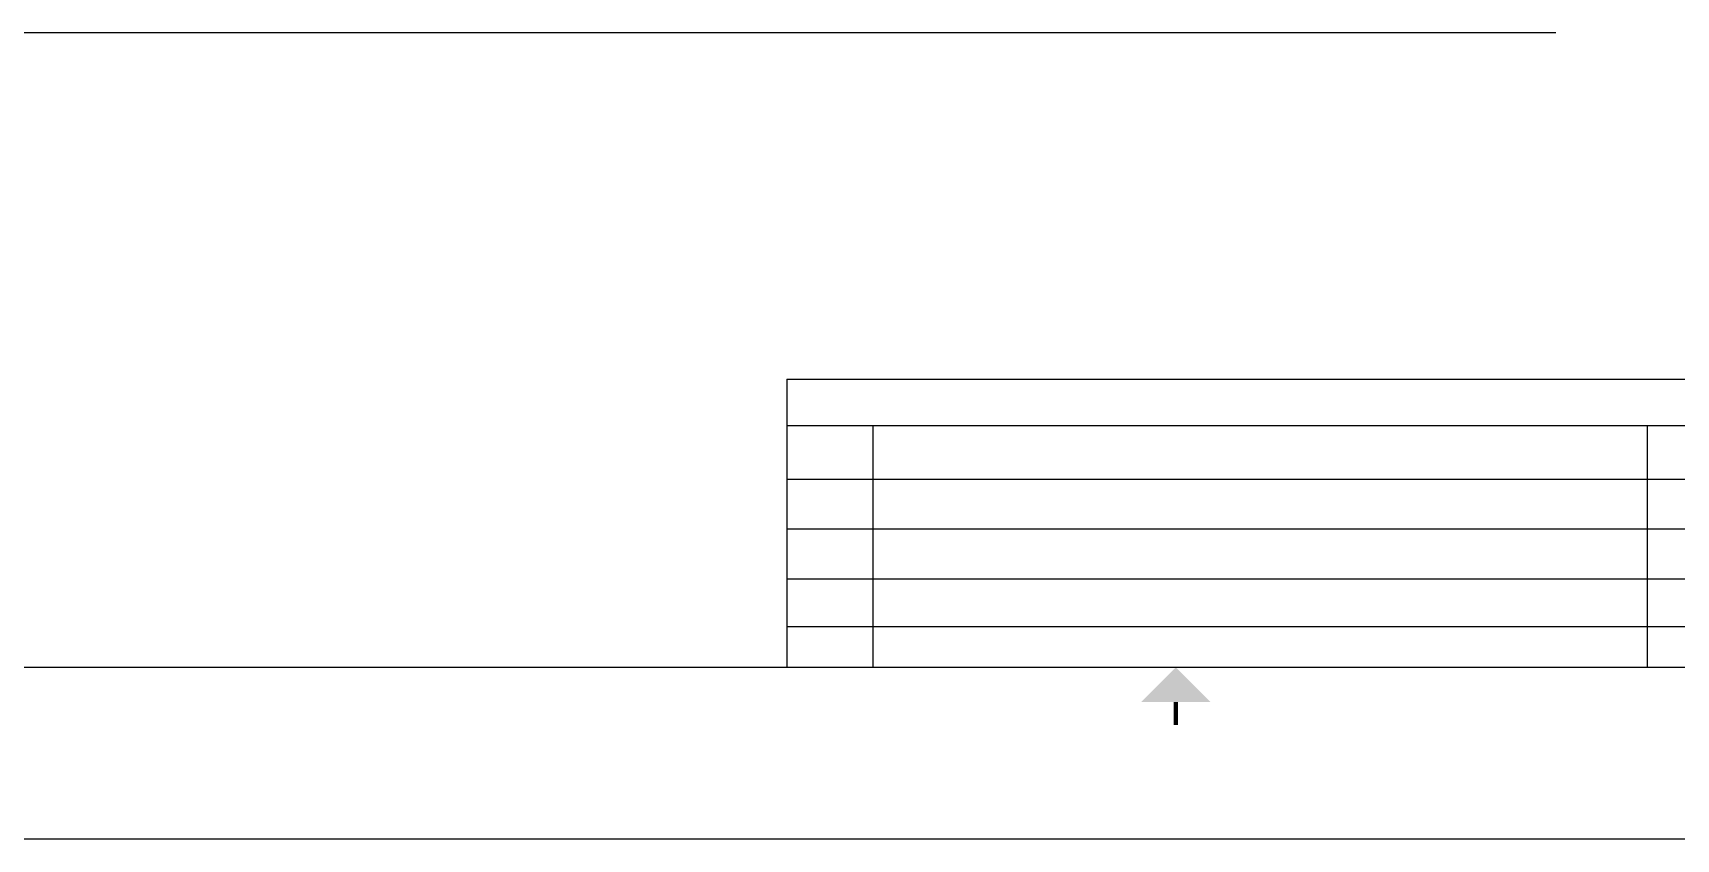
# Model space of a CAD drawing. Header units: millimetres. Extents: x 393.2 to 449.6, y 107.5 to 114.2.
# Drawn here: x 406.603 to 409.559, y 107.502 to 108.952 of the extents above; entities that cross this region are included whole.
import ezdxf

# ---------------------------------------------------------------- set-up
doc = ezdxf.new("R2010")
doc.units = ezdxf.units.MM
doc.header["$LTSCALE"] = 0.5
doc.layers.add('1D', color=4, linetype='Continuous')
doc.layers.add('TB', color=7, linetype='Continuous')

# ---------------------------------------------------------------- blocks, each defined once
blk = doc.blocks.new('FR')
at = {"layer": 'TB'}
for p, q in [((121.485, 24.169), (121.485, 9.03)), ((121.485, 24.169), (188.207, 24.169)), ((121.485, 21.737), (188.207, 21.737)), ((126.032, 9.03), (126.032, 21.737)), ((166.763, 9.03), (166.763, 21.737)), ((121.485, 18.918), (188.207, 18.918)), ((121.485, 16.301), (188.207, 16.301)), ((121.485, 13.685), (188.207, 13.685)), ((121.485, 11.173), (188.207, 11.173)), ((8.115, 9.03), (275.589, 9.03))]:
    blk.add_line(p, q, dxfattribs=at)
blk.add_lwpolyline([(0, 196.391), (282.456, 196.391), (282.456, 0), (0, 0)], close=True, dxfattribs=at)
at = {"layer": 'TB', "const_width": 0.242}
blk.add_lwpolyline([(141.95, 6.001), (141.95, 7.213)], dxfattribs=at)
at = {"layer": 'TB'}
blk.add_solid([(140.133, 7.213), (143.767, 7.213), (141.95, 9.03)], dxfattribs=at)

msp = doc.modelspace()

# ---------------------------------------------------------------- linework, layer by layer
msp.add_line((409.3425, 108.9516), (405.5849, 108.9516))
at = {"layer": '1D', "color": 7, "linetype": 'ByBlock', "lineweight": 0}
msp.add_line((403.8043, 107.5023), (413.4643, 107.5023), dxfattribs=at)

# ---------------------------------------------------------------- block references
at = {"layer": 'TB', "xscale": 0.0341999999999985, "yscale": 0.0341999999999985, "zscale": 0.0341999999999985}
msp.add_blockref('FR', (403.8043, 107.5023), dxfattribs=at)

doc.saveas('drawing.dxf')
